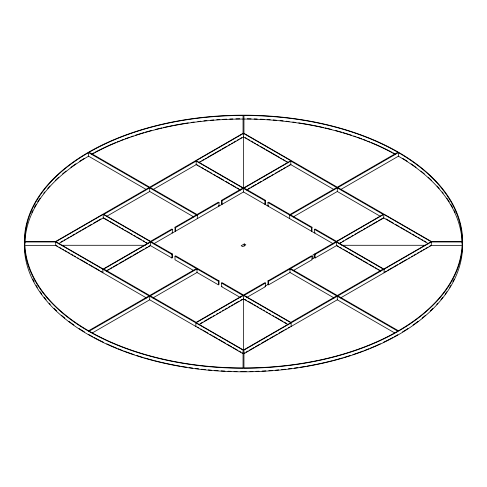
<?xml version="1.0" encoding="UTF-8"?>
<svg xmlns="http://www.w3.org/2000/svg" width="487" height="487" viewBox="0 0 487 487"><rect width="100%" height="100%" fill="white"/><g stroke="black" fill="none" stroke-linecap="round" stroke-linejoin="round"><path stroke-width="0.73" d="M243.062 133.292L149.698 187.197L89.2 152.267A217.859 125.78 0 0 1 243.062 115.474L243.062 133.901M103.207 214.396L55.895 241.71L103.207 269.025L150.52 241.71L103.207 214.396L103.207 217.975L58.519 243.774M243.5 133.395L196.188 160.716L243.5 188.031L290.812 160.716L243.5 133.395L243.5 191.969L333.266 243.792M218.395 205.745L219.016 206.104L219.016 202.525L175.624 227.575L175.624 231.155L175.01 230.795L175.01 227.216L196.389 214.87L149.698 187.909L103.828 214.396L150.52 241.351L171.905 229.006L172.526 229.365L172.526 232.944L171.905 232.585M264.885 200.735L264.885 204.315L265.506 203.956L265.506 200.376L264.885 200.735L243.5 188.39L222.115 200.735L222.115 204.315L221.494 203.956L221.494 200.376L242.879 188.031L196.188 161.069L150.319 187.556L197.01 214.511L218.395 202.166L219.016 202.525M60.954 242.009L62.92 240.876M64.229 240.115L65.544 239.361M66.853 238.606L68.819 237.467M70.128 236.712L71.443 235.958M72.752 235.197L74.718 234.064M76.027 233.31L77.342 232.549M78.65 231.794L80.617 230.655M81.926 229.901L86.516 227.252M87.824 226.498L91.757 224.227M93.723 223.089L100.931 218.931M199.153 162.22L200.461 161.465M201.776 160.71L203.743 159.572M205.051 158.817L206.36 158.062M207.669 157.301L220.781 149.734M222.09 148.979L226.68 146.331M227.989 145.57L229.955 144.438M231.264 143.683L232.573 142.922M233.888 142.167L235.854 141.035M237.163 140.274L238.472 139.519M239.787 138.765L241.753 137.626M198.812 162.774L243.5 136.975L288.188 162.774M106.446 216.459L149.698 191.488L193.759 216.928M152.936 189.62L196.188 164.649L240.249 190.088M106.458 271.089L150.52 245.649L171.905 257.994L172.526 257.635L172.526 254.056L171.905 254.415L150.52 242.069L103.828 269.025L149.698 295.512L196.389 268.55L175.01 256.205L175.01 259.784L193.802 270.632M172.526 229.365L151.14 241.71L172.526 254.056M268.605 205.745L267.984 206.104L267.984 202.525L268.605 202.166L289.99 214.511L336.681 187.556L290.812 161.069L244.121 188.031L265.506 200.376M107.152 270.328L108.467 269.573M109.782 268.812L111.748 267.673M113.063 266.913L117.665 264.258M118.98 263.504L123.582 260.843M124.891 260.088L132.123 255.912M133.438 255.151L138.034 252.497M139.349 251.736L141.321 250.598M142.636 249.843L143.951 249.082M145.266 248.327L147.238 247.189M148.553 246.428L149.868 245.667M248.102 188.956L250.075 187.818M251.383 187.057L255.985 184.403M257.3 183.642L261.245 181.365M263.217 180.227L270.443 176.057M271.758 175.296L273.073 174.535M275.045 173.396L276.36 172.642M277.669 171.881L279.641 170.742M280.956 169.981L282.271 169.226M283.586 168.465L285.559 167.327M286.873 166.566L288.188 165.811M289.503 165.05L290.812 164.289M153.734 243.792L243.5 191.969M246.751 190.088L290.812 164.649L334.064 189.62M175.01 256.205L175.624 255.845L219.016 280.896L219.016 284.475L218.395 284.834L197.01 272.489L152.948 297.928M149.698 296.224L89.2 331.154A217.859 125.78 0 0 0 243.062 367.947L243.062 350.129L149.698 296.224L149.698 299.803L243.062 353.708M219.016 280.896L218.395 281.255L197.01 268.909L150.319 295.865L196.188 322.351L242.879 295.39L221.494 283.044L221.494 286.624L240.286 297.472M315.095 232.585L314.474 232.944L314.474 229.365L315.095 229.006L336.48 241.351L383.172 214.396L337.302 187.909L290.611 214.87L311.99 227.216L311.99 230.795L311.376 231.155L311.376 227.575L267.984 202.525M398.421 152.626L337.923 187.556L431.287 241.455L462.151 241.455A217.859 125.78 0 0 0 398.421 152.626L398.421 156.205A217.859 125.78 0 0 1 462.09 242.082M244.273 243.944L241.175 245.734L242.727 246.629L245.825 244.839L244.273 243.944L244.273 246.093M88.579 334.374L88.537 334.758A219.113 126.504 0 0 0 327.331 362.17A219.113 126.504 0 0 0 462.577 245.29M92.487 332.834L149.698 299.803M293.241 216.928L337.302 191.488L380.554 216.459M340.553 189.613L398.421 156.205M311.376 227.575L311.99 227.216M221.494 283.044L222.115 282.685L243.5 295.031L264.885 282.685L265.506 283.044L265.506 286.624L246.714 297.472M221.494 286.624L222.115 286.265M265.506 286.624L264.885 286.265L267.984 284.475L267.984 280.896L311.376 255.845L311.99 256.205L311.99 259.784L293.198 270.632M243.5 295.39L196.188 322.711L243.5 350.025L290.812 322.711L243.5 295.39L243.5 349.812M383.793 214.396L336.48 241.71L383.793 269.025L431.105 241.71L383.793 214.396L383.793 217.975L428.481 243.774M265.506 283.044L244.121 295.39L290.812 322.351L336.681 295.865L289.99 268.909L268.605 281.255L267.984 280.896M311.99 256.205L290.611 268.55L337.302 295.512L383.172 269.025L336.48 242.069L315.095 254.415L314.474 254.056L314.474 257.635L311.893 259.127M200.133 323.648L202.762 322.132M204.077 321.371L211.967 316.818M213.288 316.057L214.603 315.296M216.575 314.158L217.89 313.397M219.205 312.636L220.52 311.881M222.492 310.743L223.807 309.982M225.122 309.221L227.094 308.082M228.409 307.321L229.724 306.567M231.045 305.806L233.017 304.667M234.332 303.906L238.934 301.246M240.249 300.491L242.222 299.347M339.768 243.031L341.083 242.276M342.398 241.515L343.712 240.755M345.685 239.616L350.287 236.956M351.602 236.201L352.917 235.44M354.895 234.302L356.21 233.541M357.525 232.78L359.497 231.642M360.812 230.881L362.127 230.126M363.442 229.365L365.414 228.226M366.729 227.466L368.044 226.705M369.359 225.944L371.331 224.805M372.652 224.05L377.255 221.39M378.569 220.629L383.172 217.975M198.812 324.768L243.5 298.969L288.188 324.768M339.104 243.774L383.793 217.975M267.984 284.475L268.605 284.834L289.99 272.489L334.052 297.928M314.474 257.635L315.095 257.994L336.48 245.649L380.542 271.089M337.302 296.224L243.938 350.129L243.938 367.947A217.859 125.78 0 0 0 397.8 331.154L337.302 296.224L337.302 299.803L243.938 353.708M431.287 241.966L337.923 295.865L398.421 330.795A217.859 125.78 0 0 0 462.151 241.966L431.287 241.966L431.287 245.545L340.523 297.947M244.815 352.844L243.5 353.605L242.185 352.844M246.13 352.083L248.102 350.944M249.417 350.19L254.013 347.535M255.328 346.774L259.93 344.12M261.245 343.359L268.471 339.183M269.786 338.428L274.388 335.774M275.703 335.013L277.012 334.252M278.984 333.114L283.586 330.46M284.901 329.699L286.216 328.944M288.188 327.806L289.503 327.045M384.45 272.227L386.422 271.089M387.737 270.328L392.333 267.673M393.648 266.913L397.593 264.636M399.565 263.504L406.791 259.327M408.106 258.567L409.421 257.812M411.393 256.673L412.708 255.912M414.023 255.151L415.995 254.013M417.304 253.258L418.619 252.497M419.934 251.736L421.906 250.598M423.221 249.843L424.536 249.082M425.851 248.327L427.823 247.189M429.138 246.428L431.105 245.29M24.849 241.966L55.713 241.966L149.077 295.865L88.579 330.795A217.859 125.78 0 0 1 24.849 241.966L24.849 243.397M61.946 245.29L145.223 245.29M341.777 245.29L425.054 245.29M25.604 245.545L55.713 245.545L146.477 297.947M431.287 245.545L461.396 245.545M243.938 133.292L337.302 187.197L397.8 152.267A217.859 125.78 0 0 0 243.938 115.474L243.938 133.901M245.247 137.626L247.213 138.765M248.528 139.519L249.837 140.274M251.146 141.035L253.112 142.167M254.427 142.922L255.736 143.683M257.045 144.438L259.011 145.57M260.32 146.331L264.91 148.979M266.219 149.734L279.331 157.301M280.64 158.062L281.949 158.817M283.257 159.572L285.224 160.71M286.539 161.465L287.847 162.22M386.069 218.931L393.277 223.089M395.243 224.227L399.176 226.498M400.484 227.252L405.074 229.901M406.383 230.655L408.349 231.794M409.658 232.549L410.973 233.31M412.282 234.064L414.248 235.197M415.557 235.958L416.872 236.712M418.181 237.467L420.147 238.606M421.456 239.361L422.771 240.115M424.08 240.876L426.046 242.009M314.474 229.365L335.86 241.71L312.922 254.951L312.922 258.53M196.188 164.289L197.497 165.05M198.812 165.811L200.127 166.566M201.441 167.327L203.414 168.465M204.729 169.226L206.044 169.981M207.359 170.742L209.331 171.881M210.64 172.642L211.955 173.396M213.927 174.535L215.242 175.296M216.557 176.057L223.783 180.227M225.755 181.365L229.7 183.642M231.015 184.403L235.617 187.057M236.925 187.818L238.898 188.956M337.132 245.667L338.447 246.428M339.762 247.189L341.734 248.327M343.049 249.082L344.364 249.843M345.679 250.598L347.651 251.736M348.966 252.497L353.562 255.151M354.877 255.912L362.109 260.088M363.418 260.843L368.02 263.504M369.335 264.258L373.937 266.913M375.252 267.673L377.218 268.812M378.533 269.573L379.848 270.328M221.494 200.376L222.115 200.735M88.579 152.626L149.077 187.556L55.713 241.455L24.849 241.455A217.859 125.78 0 0 1 88.579 152.626L88.579 156.205A217.859 125.78 0 0 0 24.91 242.082M88.579 156.205L146.447 189.613M337.302 299.803L394.513 332.834M175.01 227.216L175.624 227.575M103.828 217.975L108.431 220.629M109.745 221.39L114.348 224.05M115.669 224.805L117.641 225.944M118.956 226.705L120.271 227.466M121.586 228.226L123.558 229.365M124.873 230.126L126.188 230.881M127.503 231.642L129.475 232.78M130.79 233.541L132.105 234.302M134.083 235.44L135.398 236.201M136.713 236.956L141.315 239.616M143.288 240.755L144.602 241.515M145.917 242.276L147.232 243.031M244.778 299.347L246.751 300.491M248.066 301.246L252.668 303.906M253.983 304.667L255.955 305.806M257.276 306.567L258.591 307.321M259.906 308.082L261.878 309.221M263.193 309.982L264.508 310.743M266.48 311.881L267.795 312.636M269.11 313.397L270.425 314.158M272.397 315.296L273.712 316.057M275.033 316.818L282.923 321.371M284.238 322.132L286.867 323.648M103.207 217.975L147.896 243.774M55.895 245.29L57.862 246.428M59.177 247.189L61.149 248.327M62.464 249.082L63.779 249.843M65.094 250.598L67.066 251.736M68.381 252.497L69.696 253.258M71.005 254.013L72.977 255.151M74.292 255.912L75.607 256.673M77.579 257.812L78.894 258.567M80.209 259.327L87.435 263.504M89.407 264.636L93.352 266.913M94.667 267.673L99.263 270.328M100.578 271.089L102.55 272.227M197.497 327.045L198.812 327.806M200.784 328.944L202.099 329.699M203.414 330.46L208.016 333.114M209.988 334.252L211.297 335.013M212.612 335.774L217.214 338.428M218.529 339.183L225.755 343.359M227.07 344.12L231.672 346.774M232.987 347.535L237.583 350.19M238.898 350.944L240.87 352.083M462.151 241.966L462.151 243.397M384.103 269.208L384.103 272.787M337.302 187.909L337.302 191.488M336.48 242.069L336.48 245.649M315.095 254.415L315.095 257.994M291.123 322.887L291.123 326.467M290.812 161.069L290.812 164.649M289.99 268.909L289.99 272.489M289.68 215.047L289.68 218.626M268.605 281.255L268.605 284.834M218.395 281.255L218.395 284.834M197.32 215.047L197.32 218.626M197.01 268.909L197.01 272.489M196.188 161.069L196.188 164.649M195.877 322.887L195.877 326.467M171.905 254.415L171.905 257.994M150.52 242.069L150.52 245.649M149.698 187.909L149.698 191.488M102.897 269.208L102.897 272.787M55.713 241.966L55.713 245.545M88.232 334.575A219.113 126.504 0 0 1 24.35 245.29M31.825 212.545A219.113 126.504 0 0 1 32.732 210.646M34.37 207.486A219.113 126.504 0 0 1 36.154 204.339M37.688 201.837A219.113 126.504 0 0 1 40.171 198.106M43.793 193.205A219.113 126.504 0 0 1 44.749 191.994M47.756 188.408A219.113 126.504 0 0 1 49.863 186.058M55.208 180.567A219.113 126.504 0 0 1 58.83 177.183M62.653 173.847A219.113 126.504 0 0 1 66.08 171.034M70.871 167.364A219.113 126.504 0 0 1 75.881 163.802M79.777 161.203A219.113 126.504 0 0 1 84.446 158.269M92.256 153.746A219.113 126.504 0 0 1 94.143 152.717M95.415 152.041A219.113 126.504 0 0 1 115.723 142.521M117.142 141.93A219.113 126.504 0 0 1 119.291 141.072M120.733 140.5A219.113 126.504 0 0 1 123.631 139.392M125.086 138.844A219.113 126.504 0 0 1 129.493 137.255M130.973 136.737A219.113 126.504 0 0 1 133.195 135.983M135.307 135.276A219.113 126.504 0 0 1 143.683 132.671M145.108 132.257A219.113 126.504 0 0 1 151.579 130.455M155.231 129.505A219.113 126.504 0 0 1 161.873 127.892M163.364 127.551A219.113 126.504 0 0 1 172.374 125.64M173.883 125.342A219.113 126.504 0 0 1 188.256 122.876M191.196 122.444A219.113 126.504 0 0 1 194.155 122.036M197.886 121.561A219.113 126.504 0 0 1 200.881 121.208M203.895 120.873A219.113 126.504 0 0 1 206.92 120.563M210.713 120.216A219.113 126.504 0 0 1 213.756 119.96M216.806 119.735A219.113 126.504 0 0 1 219.862 119.528M222.924 119.352A219.113 126.504 0 0 1 226.747 119.163M229.803 119.041A219.113 126.504 0 0 1 232.859 118.944M235.909 118.871A219.113 126.504 0 0 1 239.714 118.81M247.286 118.816A219.113 126.504 0 0 1 251.091 118.871M254.141 118.944A219.113 126.504 0 0 1 257.197 119.041M260.253 119.163A219.113 126.504 0 0 1 264.076 119.358M267.138 119.534A219.113 126.504 0 0 1 270.188 119.741M273.244 119.966A219.113 126.504 0 0 1 276.287 120.222M280.08 120.575A219.113 126.504 0 0 1 283.105 120.879M286.119 121.214A219.113 126.504 0 0 1 289.114 121.567M292.839 122.048A219.113 126.504 0 0 1 295.798 122.456M298.744 122.882A219.113 126.504 0 0 1 313.111 125.354M314.62 125.652A219.113 126.504 0 0 1 323.63 127.564M325.115 127.904A219.113 126.504 0 0 1 331.763 129.518M335.409 130.467A219.113 126.504 0 0 1 341.88 132.275M343.305 132.689A219.113 126.504 0 0 1 351.675 135.295M353.787 135.995A219.113 126.504 0 0 1 356.009 136.756M357.488 137.273A219.113 126.504 0 0 1 361.896 138.862M363.351 139.41A219.113 126.504 0 0 1 366.248 140.524M367.685 141.09A219.113 126.504 0 0 1 369.834 141.954M371.258 142.539A219.113 126.504 0 0 1 391.554 152.06M392.826 152.735A219.113 126.504 0 0 1 394.714 153.764M402.518 158.287A219.113 126.504 0 0 1 407.187 161.221M411.077 163.821A219.113 126.504 0 0 1 416.087 167.382M420.871 171.053A219.113 126.504 0 0 1 424.305 173.865M428.122 177.201A219.113 126.504 0 0 1 431.738 180.586M437.082 186.077A219.113 126.504 0 0 1 439.189 188.426M442.19 192.012A219.113 126.504 0 0 1 443.152 193.223M446.774 198.118A219.113 126.504 0 0 1 449.251 201.849M450.785 204.351A219.113 126.504 0 0 1 452.569 207.499M454.207 210.658A219.113 126.504 0 0 1 455.114 212.551M243.938 119.053A217.859 125.78 0 0 1 395.328 154.446M91.672 154.446A217.859 125.78 0 0 1 243.062 119.053M84.446 331.915A217.859 125.78 0 0 1 79.083 328.524M73.914 324.999A217.859 125.78 0 0 1 68.959 321.359M64.82 318.09A217.859 125.78 0 0 1 61.423 315.235M56.614 310.876A217.859 125.78 0 0 1 54.094 308.423M50.234 304.405A217.859 125.78 0 0 1 49.175 303.237M46.113 299.682A217.859 125.78 0 0 1 44.177 297.271M41.876 294.227A217.859 125.78 0 0 1 40.135 291.762M37.31 287.409A217.859 125.78 0 0 1 36.19 285.528M34.108 281.754A217.859 125.78 0 0 1 32.842 279.234M243.062 371.526A217.859 125.78 0 0 1 240.809 371.52M237.053 371.478A217.859 125.78 0 0 1 234.034 371.417M231.008 371.331A217.859 125.78 0 0 1 227.983 371.222M224.951 371.088A217.859 125.78 0 0 1 221.165 370.881M218.139 370.692A217.859 125.78 0 0 1 214.359 370.418M211.34 370.175A217.859 125.78 0 0 1 208.333 369.907M205.331 369.615A217.859 125.78 0 0 1 201.594 369.213M198.623 368.866A217.859 125.78 0 0 1 195.664 368.501M192.724 368.105A217.859 125.78 0 0 1 189.072 367.588M186.892 367.259A217.859 125.78 0 0 1 181.578 366.394M180.062 366.133A217.859 125.78 0 0 1 154.659 360.678M153.198 360.301A217.859 125.78 0 0 1 144.578 357.908M143.16 357.488A217.859 125.78 0 0 1 136.884 355.54M134.144 354.639A217.859 125.78 0 0 1 123.783 350.957M122.322 350.403A217.859 125.78 0 0 1 117.982 348.686M116.551 348.102A217.859 125.78 0 0 1 106.744 343.81M103.354 342.203A217.859 125.78 0 0 1 94.186 337.515M92.926 336.827A217.859 125.78 0 0 1 89.2 334.733M397.8 334.733A217.859 125.78 0 0 1 394.074 336.827M392.814 337.515A217.859 125.78 0 0 1 383.646 342.203M380.256 343.81A217.859 125.78 0 0 1 370.449 348.102M369.018 348.686A217.859 125.78 0 0 1 364.678 350.403M363.217 350.957A217.859 125.78 0 0 1 352.856 354.639M350.116 355.54A217.859 125.78 0 0 1 343.84 357.488M342.422 357.908A217.859 125.78 0 0 1 333.802 360.301M332.341 360.678A217.859 125.78 0 0 1 306.938 366.133M305.422 366.394A217.859 125.78 0 0 1 300.108 367.259M297.928 367.588A217.859 125.78 0 0 1 294.276 368.105M291.336 368.501A217.859 125.78 0 0 1 288.377 368.866M285.406 369.213A217.859 125.78 0 0 1 281.669 369.615M278.667 369.907A217.859 125.78 0 0 1 275.66 370.175M272.641 370.418A217.859 125.78 0 0 1 268.861 370.692M265.835 370.881A217.859 125.78 0 0 1 262.049 371.088M259.017 371.222A217.859 125.78 0 0 1 255.992 371.331M252.966 371.417A217.859 125.78 0 0 1 249.947 371.478M246.191 371.52A217.859 125.78 0 0 1 243.938 371.526M454.158 279.234A217.859 125.78 0 0 1 452.892 281.754M450.81 285.528A217.859 125.78 0 0 1 449.69 287.409M446.865 291.762A217.859 125.78 0 0 1 445.124 294.227M442.823 297.271A217.859 125.78 0 0 1 440.887 299.682M437.825 303.237A217.859 125.78 0 0 1 436.766 304.405M432.906 308.423A217.859 125.78 0 0 1 430.386 310.876M425.577 315.235A217.859 125.78 0 0 1 422.18 318.09M418.041 321.359A217.859 125.78 0 0 1 413.086 324.999M407.917 328.524A217.859 125.78 0 0 1 402.554 331.915M88.537 331.178A219.15 126.523 0 0 0 455.181 274.455A219.15 126.523 0 0 0 186.783 119.498A219.15 126.523 0 0 0 88.537 331.178"/></g></svg>
